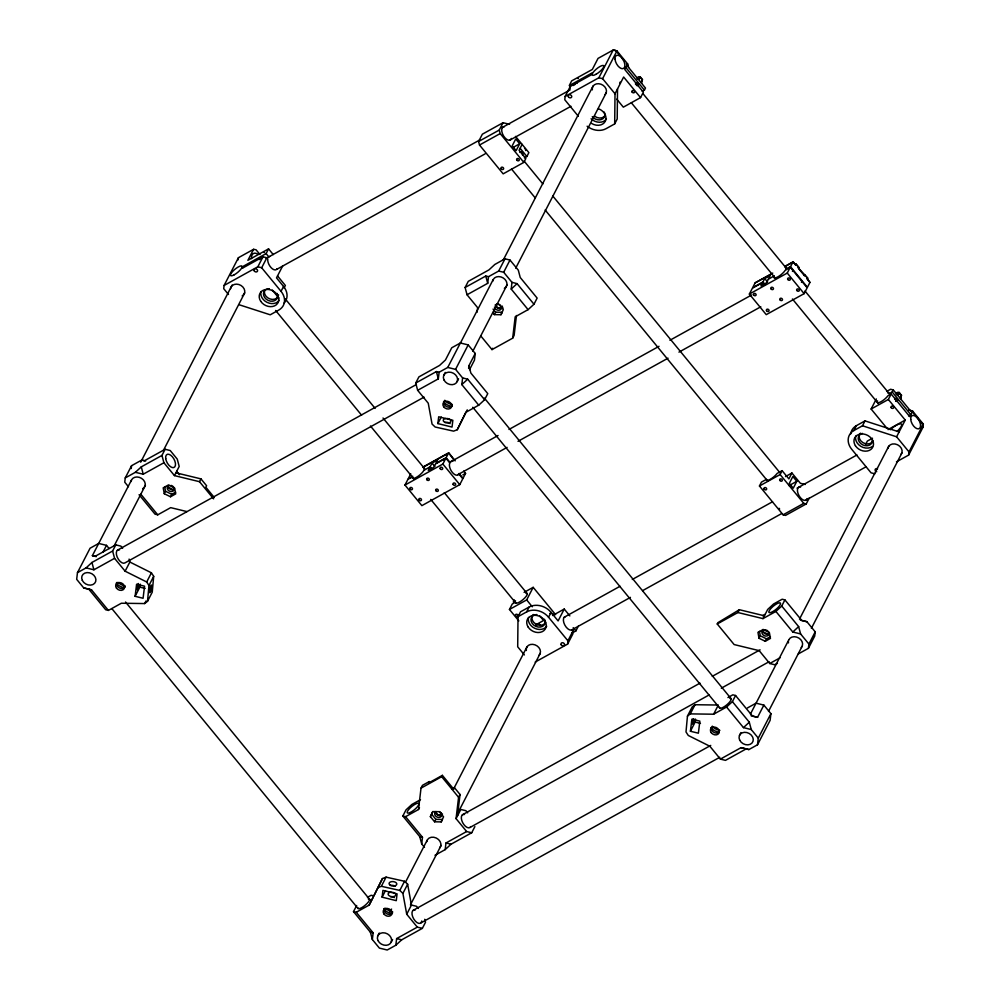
<?xml version="1.0" encoding="UTF-8"?>
<svg xmlns="http://www.w3.org/2000/svg" width="1000" height="1000" viewBox="0 0 1000 1000"><rect width="100%" height="100%" fill="white"/><g stroke="black" fill="none" stroke-linecap="round" stroke-linejoin="round"><path stroke-width="1.5" d="M569.862 615.913L564.237 609.05L558.112 620.925L551.075 612.35A16.188 13.012 27.3 0 0 529.163 607.025L520.55 611.788L518.025 616.675L517.7 646.8L524.375 654.925M587.125 126.225A16.188 13.012 27.3 0 0 606.075 128.675L614.688 123.9L615.013 93.775L623.65 77.025L640.55 97.613L623.325 107.163L616.75 99.15M617.525 88.9L617.2 119.025L614.688 123.9M109.15 548.562L106.512 545.35L98.688 543.45L90.075 548.225L77.463 572.663L76.675 579.338L83.713 587.913L88.8 589.175L105.688 609.75L108.4 610.413L121.35 603.237L144.675 603.562L147.513 601.312L148.963 585.5L153.688 576.337L151.412 572.812L129.85 562.038L129.075 559.1M153.688 576.337L152.25 592.15L147.513 601.312M687.45 716.137L690.288 713.888L713.612 714.212L718.337 705.037L695.025 704.725L692.175 706.963L687.45 716.137L686 731.938L688.275 735.462L709.837 746.237L720.4 759.112L725.487 760.362L746.15 748.913L748.888 749.55L757.5 744.788L770.125 720.337L770.913 713.662L763.863 705.088L756.038 703.188L747.425 707.962M642.225 91.337L644.412 90.125L645.475 88.05L628.587 67.475L627.65 63.95L616.95 50.912L613.2 50L598.038 58.4L592.35 69.425L571.675 80.875L569.237 85.612L591.975 73.012L590.925 75.05L570.25 86.5L565.1 96.475L564.8 99.763L578.35 116.275M570.05 88.688L570.25 86.5M535.2 662.05L567.612 644.1L567.913 640.8L573.062 630.812L572.137 629.688A7.4 3.875 61 0 1 564.725 624.888A7.4 3.875 61 0 1 565.413 616.663M573.062 630.812L572.762 634.113L567.612 644.1M424.487 847.337L421.725 843.988L422.475 837.25L405.575 816.675L402.837 816.025L406 809.887L411.887 804.45L420.5 799.675M465.112 287.488L468.275 281.35L488.938 269.9L494.825 264.462L504.988 258.825L509.988 260.038L518.3 270.163L520.237 277.5L537.137 298.087L533.975 304.225L528.1 309.637L511.213 289.062L511.95 282.325L503.688 272.262L498.675 271.05L488.512 276.675L485.775 276.038L465.112 287.488L467.038 294.775L477.625 307.675L477.088 312.25M145.638 461.025L141.725 460.075L131.562 465.7L125.25 477.925L124.75 482.2L128.438 486.7M131.225 468.55L131.562 465.7M259.988 254.55L256.075 249.8L253.588 249.3L238.425 257.7L224.088 285.462L223.713 288.675L228.487 294.475M238.175 259.837L238.425 257.7M424.75 919.287L425.525 922.225L422.362 928.35L401.7 939.812L395.825 945.225L387.212 950L379.387 948.1L372.35 939.525L373.137 932.85L356.238 912.262L353.5 911.625L356.662 905.487M415.725 383.025L418.9 376.9L439.562 365.438L445.45 360L451.75 347.775L460.363 343L468.188 344.9L475.225 353.475L468.925 365.7L470.863 373.05L487.762 393.625L484.6 399.762L478.725 405.175L461.825 384.6L462.612 377.925L455.575 369.35L447.75 367.45L439.137 372.225L436.4 371.575L415.725 383.025L417.65 390.312L428.25 403.212L432.062 424.062L435.15 427.013L453.612 431.138L457.262 429.738L467.25 409.862M468.612 368.375L468.925 365.7M405.575 816.675L418.5 809.513L421.012 788.15L422.463 785.337L429.35 781.525L428.6 782.987L442.375 775.35L453.638 789.075L454.387 787.613L460.025 794.475L457.512 815.825M475.225 353.475L474.45 360.15L469.538 369.663M474.875 826.625L471.7 832.763L466.65 831.538L456.062 818.637L458.575 797.288L460.025 794.475M480.737 335.887L492 349.613L512.675 338.162L515.188 316.8L528.1 309.637M516.462 315.512L514.125 335.35L512.675 338.162M757.5 744.788L758.288 738.112L770.913 713.662M798.288 653.938L808.4 648.325L808.9 644.05L815.212 631.838L806.9 621.712L800.375 620.125M815.212 631.838L814.7 636.1L808.4 648.325M896.462 461.838L908.612 455.1L909 451.9L923.325 424.125L912.625 411.1L908.775 410.125M908.612 455.1L922.95 427.337L923.325 424.125L922.062 423.713L911.363 410.675L910.175 410.5L893.288 389.925L890.575 389.263L886.688 391.413M437.875 423.587L438.688 416.788L452.85 420.288L452.038 427.075L437.875 423.587L441.262 417.038M382.113 897.163L382.925 890.375L397.088 893.863L396.275 900.662L382.113 897.163L385.487 890.612M135.113 596.312L136.588 584.25L144.562 586.188L143.075 598.263L135.113 596.312L139.838 587.15L140.213 584.125M417.65 390.312L438.325 378.862L439.137 372.225M395.825 945.225L396.637 938.587L417.312 927.138L422.362 928.35M467.038 294.775L487.7 283.325L488.512 276.675M435 855.263L445.163 849.625L445.975 842.987L466.65 831.538M690.4 731.263L691.888 719.188L699.85 721.137L698.375 733.2L690.4 731.263L695.138 722.087L695.5 719.075M796.237 264.125L798.975 267.45L798.7 268.337L807.725 278.1L807.513 279.062L809.95 282.4L807.425 287.3L790.525 266.712L793.05 261.825L795.738 265.1L796.237 264.125L795.125 263.975M641.3 82.15L642.412 79.388L640.037 76.812A2.775 2.225 27.3 0 0 638.075 77.013L637.112 78.875L638.162 79.138L639.45 78.812L640.413 76.95M638.375 78.587L637.712 78.65L639.45 78.812M899.475 392.537L898.512 394.4L897.225 394.725L896.188 394.475L897.15 392.6A2.775 2.225 27.3 0 1 899.1 392.4L901.488 395.312A2.775 2.225 27.3 0 1 900.525 396.725M492.663 312.562L494.35 314.625L500.95 314.713L503.312 309.662L499.087 304.513L496.45 304.475M430.375 816.65L432.738 811.6L439.325 811.688L443.55 816.838L441.188 821.9L434.6 821.8L430.375 816.65L432.812 811.675M457.262 429.738L465.812 412.337L478.725 405.175M356.238 912.262L369.15 905.113L382.438 878.55L386.075 877.138L404.538 881.275L407.638 884.225L411.45 905.075L406.725 914.237L417.312 927.138M382.438 878.55L373.888 895.938L371.163 895.275L367.463 897.312M122.625 548.263L120.875 546.112L115.775 544.888L95.113 556.337L92.375 555.675L131.425 480.163M140.7 462.175L232.113 285.075M253.588 249.3L247.887 260.325L268.562 248.875L273.25 254.587M103.012 552.137L106.512 545.35M224.088 285.462L257.85 266.762L263 256.788L266.837 257.775L267.762 258.9A7.4 3.875 61 0 0 271.225 267.787A7.4 3.875 61 0 0 277.137 268.675M114.025 546.112L145.45 485.225M163.3 450.637L244.713 292.9M77.463 572.663L86.075 567.888L91.938 562.475L112.613 551.025L115.775 544.888M125.25 477.925L135.35 472.325L141.275 466.875L161.95 455.425L165.113 449.288L170.212 450.525L177.25 459.1L179.2 466.438L174.462 475.613L199.5 481.688L213.588 498.85M263 256.788L242.338 268.238L243.388 266.2L266.112 253.6L268.562 248.875M239.075 304.725L270.225 314.8L278.837 310.025A16.188 13.012 27.3 0 0 281.038 291.337L261.675 267.762L266.837 257.775M164.275 493.725L163.2 487.837L168.375 484.975L174.613 488L175.7 493.888L170.525 496.763L164.275 493.725L165.538 491.287L164.737 486.863M148.963 585.5L146.688 581.987L125.125 571.2L129.85 562.038M282.638 266.025L276.512 277.887L283.55 286.462A16.188 13.012 27.3 0 1 284.137 303.012M170.525 496.763L171.788 494.312L175.662 492.163M281.038 291.337L283.55 286.462M284.062 287.987L285.363 285.475L277.55 275.95M146.688 581.987L151.412 572.812M199.5 481.688L200.963 478.888L175.912 472.8M144.675 603.562L146.025 600.938M522.125 144.388L519.075 150.287L525.837 158.525L523.837 162.4L503.162 173.85L479.513 145.037L478.575 141.512L482.362 134.188L503.038 122.725L509.562 124.3M478.575 141.512L499.25 130.062L503.038 122.725M519.675 143.8L516.138 150.638L512.2 145.838L515.737 139L519.675 143.8L513.212 147.375M524.375 157.887L526.875 156.5L528.875 152.625L515.55 136.387M447.75 367.45L460.363 343M443.825 375.188L445.25 372.413M460.25 343.363L493.1 279.713M503.1 260.338L593.075 86.013M498.675 271.05L504.988 258.825M565.1 96.475L598.862 77.763L613.2 50L616.95 50.912L602.612 78.675L615.013 93.775M503.688 272.262L509.988 260.038M455.575 369.35L468.188 344.9M457.137 381.637L458.562 378.862M472.85 351.2L507.125 284.788M515.7 268.175L606.4 92.463M455.238 460.812L448.663 452.812L446.15 457.7L435.812 463.425L437.575 460L432.062 463.062L428.275 470.387L433.787 467.337L435.562 463.913L445.887 458.188L449.837 462.987L449.462 464.188A7.4 3.875 61 0 0 452.325 472.388A7.4 3.875 61 0 0 458.175 474.787L458.85 473.963L462.788 478.775L459.762 484.637L421.875 505.637L404.975 485.05L408 479.188L412.612 477A7.4 2.075 -39.4 0 0 416.688 477.163A7.4 2.075 -39.4 0 0 423.85 470.412L430.175 466.725L432.05 469.012M410.775 473.812L408.25 478.7L412.713 476.225M494.35 314.625L495.613 312.175L502.212 312.275L500.95 314.713M492 349.613L492.7 348.263M404.975 485.05L442.863 464.05L445.887 458.188M640.55 97.613L643.363 92.15L624.788 69.513L627.65 63.95L626.388 63.525L628.587 67.475M463.688 471.1L465.562 473.387L463.038 478.288L459.1 473.475M518.837 620.9L509.45 609.475L512.275 604L515.562 602.188A7.4 2.075 -39.4 0 0 523.162 599.462A7.4 2.075 -39.4 0 0 525.913 593.3M514.388 599.913L513.312 601.975L515.513 600.763M369.15 905.113L373.212 897.25M418.5 809.513L419.462 807.638M509.45 609.475L526.675 599.925L533.175 587.337L555.625 614.688M377.7 887.712L381.35 886.3L386.075 877.138M518.025 616.675L526.638 611.9L529.163 607.025M421.012 788.15L441.675 776.7L442.375 775.35M434.6 821.8L435.863 819.362L442.45 819.45L441.188 821.9M406.725 914.237L402.9 893.388L399.812 890.438L404.538 881.275M377.825 935.812L379.25 933.05M390.163 911.775L391.562 909.062M405.675 881.85L427.1 840.337M439.95 815.438L441.375 812.675M453.525 789.15L527.075 646.637M402.9 893.388L407.638 884.225M567.913 640.8L548.55 617.225L551.075 612.35M391.138 942.262L392.562 939.5M410.425 904.9L441.125 845.413M458.975 810.825L540.388 653.088M456.062 818.637L460.788 809.475L465.887 810.7L467.65 812.85M768.363 279.175L774.312 275.875A7.4 2.075 -39.4 0 0 777.562 277.025A7.4 2.075 -39.4 0 0 785.138 270.413L790.275 267.2L807.175 287.787L804.137 293.65L766.25 314.65L749.362 294.062L752.387 288.2L762.725 282.475L764.6 284.762M772.75 273.075L755.163 282.825L752.638 287.712L762.975 281.988L764.737 278.562L770.25 275.512L766.462 282.838L760.95 285.9L762.725 282.475M571.862 633.162L575.875 630.938L578.312 626.2M749.362 294.062L787.25 273.062L790.275 267.2M804.887 274.65L804.388 275.637L798.475 268.425L798.975 267.45M807.725 278.1L807.212 279.075L809.95 282.4M809.362 497.837L806.213 503.95L785.55 515.4L783.1 514.812L759.45 486L761.45 482.125L766.45 479.35A7.4 2.075 -39.4 0 0 770.288 479.3A7.4 2.075 -39.4 0 0 777.1 473.45L782.113 470.662L788.875 478.9L791.912 473L800.362 483.288L805.263 484.475M759.45 486L780.113 474.55L782.113 470.662M777.412 663.337L774.825 664.762L769.737 663.512L759.188 650.65L734.137 644.562L717.237 623.975L717.938 622.638L739.362 609.712L764.4 615.8M796.787 481.325L793.263 488.175L789.312 483.375L792.85 476.525L796.787 481.325L789.038 485.625M717.237 623.975L737.913 612.525L739.362 609.712M690.288 713.888L695.025 704.725M874.862 473.812L871.038 472.812L851.675 449.225A16.188 13.012 27.3 0 1 853.875 430.538L856.388 425.662L865 420.887L899.125 431.925M737.913 612.525L762.95 618.612L767.688 609.45L773.562 604L782.175 599.225L784.912 599.9L801.8 620.475L806.9 621.712M853.875 430.538L862.487 425.775L865 420.887M887.087 428.462L871.125 409.025L876.325 398.95M759.025 638.25L757.95 632.362L763.125 629.5L769.362 632.525L770.45 638.413L765.275 641.287L759.025 638.25L760.288 635.812L759.488 631.388M713.612 714.212L726.562 707.025L732.4 701.637L735.562 695.5L732.837 694.825L727.913 697.55M762.95 618.612L775.9 611.438L781.737 606.038L784.912 599.9M871.125 409.025L888.35 399.475L891.175 394.012L909.762 416.65L912.625 411.1L910.175 410.5M887.588 392.863A7.4 2.075 -39.4 0 1 888.925 393.812L892.212 391.987L893.288 389.925M865.8 444.075L867.362 441.062L872.525 438.2M765.275 641.287L766.538 638.837L770.413 636.688M900.512 396.838L900.6 398.837L901.475 394.975M739.5 735.362L740.925 732.6M750.438 714.05L788.775 639.9M799.488 619.138L888.763 446.188M909 451.9L896.6 436.8L905.25 420.062L888.35 399.475M735.562 695.5L752.463 716.075L757.562 717.312L763.863 705.088M768.525 711.375L802.087 646.35M811.375 628.362L902.075 452.638M573.45 85.5L573.663 85.175A1.85 1.487 27 0 1 574.375 84.775M775.9 611.438L792.8 632.013L798.637 626.613L781.737 606.038M726.562 707.025L743.462 727.613L749.3 722.212L732.4 701.637M511.213 289.062L517.075 283.637L533.975 304.225M461.825 384.6L467.7 379.188L484.6 399.762M445.163 849.625L451.037 844.212L471.7 832.763M266.225 258.312L480.262 139.688M502.038 127.613L570.112 89.887M479.513 145.037L500.175 133.588L499.25 130.062M276.887 269.275L485.188 153.825M509.7 140.238L570.962 106.287M165.113 449.288L144.45 460.737L141.725 460.075M135.35 472.325L143.238 474.2L163.9 462.75L161.95 455.425M139.075 494.725L155.037 514.163L157.738 514.825L170.688 507.638L186.9 511.575M117.413 550.2L416.438 384.487M86.075 567.888L93.9 569.8L114.562 558.337L112.613 551.025M424.087 397.113L125.062 562.837A7.4 3.875 61 0 1 117.238 557.163A7.4 3.875 61 0 1 119.475 549.875M784.938 266.325L793.05 261.825L795.738 265.1M422.95 467.062L448.663 452.812L454.275 460.487M772.2 273.675L755.163 282.825M785.475 266.325L793.425 261.913M423.15 467.25L447.025 454.012M790.525 266.712L785.925 268.9A7.4 2.075 -39.4 0 0 785.15 267.475M450.35 461.962L498.075 435.5M508.988 429.45L659.013 346.312M669.925 340.262L751.762 294.913M458 474.588L507.1 447.375M518.013 441.325L668.037 358.175M678.95 352.137L760.788 306.788M462.863 474.888L465.562 473.387M524.1 592.362L533.175 587.337M891.175 394.012L887.887 395.838A7.4 2.075 -39.4 0 1 880.362 402.05A7.4 2.075 -39.4 0 1 877.575 400.825M785.462 476.575L791.912 473M908.612 415.85L910.8 414.625L892.212 391.987M535.812 624.8L543.562 620.513L539.812 615.938M552.612 615.5L564.237 609.05M888.025 429.613L905.25 420.062M564.237 617.2L620.062 586.263M632.312 579.462L772.537 501.75M797.05 488.162L856.95 454.963M571.9 629.825L630.438 597.375M642.688 590.588L781.562 513.625M806.075 500.037L865.975 466.838M783.1 514.812L803.763 503.363L806.213 503.95M762.65 615.725L765.163 614.338M451.887 789L454.387 787.613M458.062 810.987L460.788 809.475M462.413 814.8L700 683.138M712.288 676.325L760.075 649.837M470.075 827.425L709.025 695M721.312 688.188L769.1 661.712M769.737 663.512L780.075 657.788M413.088 910.387L710.738 745.425M420.737 923.012L719.762 757.288M720.4 759.112L741.062 747.65L748.888 749.55M638.162 79.138L639.075 78.675M898.138 394.263L897.225 394.725L898.512 394.4M260.587 258.85L260.238 258.888A1.85 1.487 27 0 0 259.3 259.6M896.775 394.237L897.45 394.175M503.1 307.975L497.825 307.9L495.288 304.812M442.025 815.138L438.075 815.075L435.538 811.988M381.35 886.3L399.812 890.438M402.837 816.025L419.738 836.612L422.475 837.25M353.5 911.625L370.387 932.2L373.137 932.85M445.975 842.987L451.037 844.212M411.45 905.075L416.55 906.3L418.312 908.45M396.637 938.587L401.7 939.812M598.862 77.763L602.612 78.675M92.375 555.675L96.287 556.625M751.038 715.725L757.562 717.312M695.138 722.087L700.45 723.388M139.838 587.15L145.15 588.438M88.8 589.175L91.5 589.837L108.4 610.413M792.8 632.013L800.588 633.938L808.9 644.05M743.462 727.613L751.25 729.538L758.288 738.112M83.713 587.913L91.5 589.837M462.612 377.925L467.7 379.188M741.062 747.65L746.15 748.913M511.95 282.325L517.075 283.637M257.85 266.762L261.675 267.762M862.487 425.775L896.6 436.8M762.5 631.538L768.737 634.562M760.288 635.812L766.538 638.837M167.75 487.013L173.988 490.037M165.538 491.287L171.788 494.312M424.212 470.025L424.1 469.913A7.4 2.075 -39.4 0 0 423.55 468.013M615.688 50.5L618.612 54.05M621.525 57.6L623.475 59.975M625.825 67.487L644.412 90.125M642.938 93.588L786.213 268.113M804.975 290.988L888.962 393.3M787.25 273.062L804.137 293.65M631.375 102.8L775.625 278.525M792.425 298.988L878.388 403.7M764.737 278.562L767.55 281.988M762.975 281.988L764.85 284.275M520.125 148.262L526.875 156.5M524.087 161.05L542.875 183.938M552.762 195.987L780.212 473.05M780.113 474.55L803.763 503.363M500.175 133.588L523.837 162.4M511.538 169.05L535.262 197.963M545.15 210L767.663 481.05M493.075 309.088L495.613 312.175M484.35 398.062L731.162 698.725M472.788 407.262L719.6 707.925M446.15 457.7L450.087 462.5L450.763 461.675A7.4 3.875 61 0 1 452.837 461.35M442.863 464.05L459.762 484.637M266.112 253.6L268.8 256.875A7.4 3.875 61 0 1 269.738 256.488M573.188 627.663L575.875 630.938M432.062 463.062L434.875 466.488M285.212 298.85L375.125 408.387M383.025 418.013L424.525 468.562M444.288 492.638L527.288 593.737M272.3 290.05L278.863 298.062M526.675 599.925L532.3 606.788M275.625 310.462L361.587 415.175M370.475 426.012L413.95 478.963M430.75 499.425L515.725 602.938M200.963 478.888L206.588 485.737L205.837 487.212L214.275 497.5M441.675 776.7L458.575 797.288M176.675 471.325L179.488 474.762M163.9 462.75L174.462 475.613M431.637 814.212L435.863 819.362M140.85 494.237L157.738 514.825M114.562 558.337L125.125 571.2M125.525 602L370.562 900.487M111.988 608.787L358.013 908.487M803.913 274.675L804.388 275.637M419.738 836.612L421.725 843.988M798.637 626.613L800.588 633.938M749.3 722.212L751.25 729.538M370.387 932.2L372.35 939.525M141.275 466.875L143.238 474.2M91.938 562.475L93.9 569.8M485.775 276.038L487.7 283.325M436.4 371.575L438.325 378.862M922.362 424.925L922.95 427.337M641.462 81.587L641.538 83.25L641.45 81.25M642.412 79.388L642.425 79.725A2.775 2.225 27.3 0 1 641.462 81.137M729.887 698.413A7.4 2.075 -39.4 0 1 727.125 704.562A7.4 2.075 -39.4 0 1 719.538 707.288M421.788 920.987A7.4 3.875 61 0 1 413.8 919.062A7.4 3.875 61 0 1 415.15 910.05M470.75 826.6A7.4 3.875 61 0 1 462.663 822.625A7.4 3.875 61 0 1 464.487 814.475M426.737 841.725A7.4 5.95 27.3 0 1 436.337 838.05A7.4 5.95 27.3 0 1 439.6 847.95M442.5 814.075A3.7 2.975 27.3 0 1 438.363 815.35A3.7 2.975 27.3 0 1 435.625 811.612M440.988 812.775A3.7 2.975 27.3 0 1 440.475 817.05A3.7 2.975 27.3 0 1 435.475 815.825A3.7 2.975 27.3 0 1 435.975 811.55M439.487 811.6A3.7 2.975 27.3 0 1 440.3 812.113M131.062 481.538A7.4 5.95 27.3 0 1 141.512 478.338A7.4 5.95 27.3 0 1 142.65 488.75M171.062 485.4A3.7 2.975 27.3 0 1 173.912 490.262A3.7 2.975 27.3 0 1 168.162 490.175A3.7 2.975 27.3 0 1 169.25 485.375M174.55 488.837A3.7 2.975 27.3 0 1 170.4 489.288A3.7 2.975 27.3 0 1 168.113 485.725M788.475 642.9A7.4 5.95 27.3 0 1 788.413 641.275M788.838 639.775A7.4 5.95 27.3 0 1 798.863 638.075A7.4 5.95 27.3 0 1 801.275 647.513M769.3 633.362A3.7 2.975 27.3 0 1 764.725 633.575A3.7 2.975 27.3 0 1 763.075 629.5M768.213 631.413A3.7 2.975 27.3 0 1 766.925 635.988A3.7 2.975 27.3 0 1 761.95 632.9A3.7 2.975 27.3 0 1 765.812 629.925M766.725 630.25A3.7 2.975 27.3 0 1 767.537 630.763M492.775 281.15A7.4 5.95 27.3 0 1 503.225 277.95A7.4 5.95 27.3 0 1 504.363 288.363M499.237 304.425A3.7 2.975 27.3 0 1 500.238 309.862A3.7 2.975 27.3 0 1 494.462 307.075M496.512 304.075A3.7 2.975 27.3 0 1 498.338 304.1M502.463 306.15A3.7 2.975 27.3 0 1 499.038 308.4A3.7 2.975 27.3 0 1 495.412 305.238M368.2 898.85A7.4 2.075 -39.4 0 1 365.45 905.013A7.4 2.075 -39.4 0 1 357.85 907.738M391.925 913.438A9.25 7.438 27.3 0 1 383.837 908.962M392.612 912.75A4.625 3.713 27.3 0 1 386.712 913.725A4.625 3.713 27.3 0 1 384.525 908.263M392.638 911.712A10.175 8.175 27.3 0 1 385.637 908.312M393.025 892.375A3.887 2.212 7 0 1 394.888 896.125A3.887 2.212 7 0 1 388.438 895.05A3.887 2.212 7 0 1 392.038 892.212M390.613 896.787A3.887 2.2 5.2 0 1 394.338 897.625M390.712 885.487A3.887 2.212 7 0 1 395.375 886.275M719.15 732.087A9.25 7.438 27.3 0 1 711.062 727.6M719.225 732.15A4.625 3.713 27.3 0 1 712.962 731.688A4.625 3.713 27.3 0 1 712.375 726.15M719.875 730.362A10.175 8.175 27.3 0 1 712.862 726.95M694.463 719.287A3.887 0.663 -76.2 0 1 692.575 724.212A3.887 0.663 -76.2 0 1 693.337 718.737M451.637 406.213A9.25 7.438 27.3 0 1 443.55 401.725M452.325 405.513A4.625 3.713 27.3 0 1 446.975 406.763A4.625 3.713 27.3 0 1 443.9 401.938M444.237 401.025A4.625 3.713 27.3 0 1 444.862 400.275M452.35 404.475A10.175 8.175 27.3 0 1 445.35 401.075M444.862 422.45A3.887 2.2 5.2 0 1 450.138 423.625M447.163 418.475A3.887 2.212 7 0 1 450.575 421.95A3.887 2.212 7 0 1 444.1 421.85A3.887 2.212 7 0 1 446.163 418.45M124.4 587.562A9.25 7.438 27.3 0 1 116.312 583.075M125.1 586.875A4.625 3.713 27.3 0 1 119.2 587.85A4.625 3.713 27.3 0 1 117.013 582.388M125.125 585.837A10.175 8.175 27.3 0 1 118.112 582.425M139.1 584.888A3.887 0.663 -76.2 0 1 137.15 589.738A3.887 0.663 -76.2 0 1 138.275 583.513M524.55 148.25A2.775 2.225 27.3 0 1 525.65 150.538M519.875 152.4A1.85 1.487 27.3 0 1 522.438 154.9M522.312 152.387A1.85 1.487 27.3 0 1 521.112 151.637M807.075 498.6A7.4 3.875 61 0 1 798.988 495.613A7.4 3.875 61 0 1 800.588 487.025M779.663 509.038A7.4 3.875 61 0 1 779.087 508.288M511.375 138.425A7.4 3.875 61 0 1 503.525 135.863A7.4 3.875 61 0 1 504.3 126.762M443.938 460.487A1.85 1.487 27.3 0 1 444.387 460.438M446.037 455.337A1.85 1.487 27.3 0 1 446.575 454.775M796.213 264.862A2.775 2.225 27.3 0 1 797.925 267.525M805.225 275.837A2.775 2.225 27.3 0 1 806.938 278.512M801.425 282.213A1.85 1.487 27.3 0 1 801.875 282.375M792.412 271.238A1.85 1.487 27.3 0 1 792.875 271.4M279.175 300.35A10.175 8.175 27.3 0 1 267.075 302.375A10.175 8.175 27.3 0 1 261.038 291.525M277.05 293.438A7.4 5.95 27.3 0 1 272.913 301.175A7.4 5.95 27.3 0 1 263.663 295.413A7.4 5.95 27.3 0 1 269.413 288.688M260.688 258.35A1.388 1.113 27.3 0 1 262.787 257.55M230.6 288.7A7.4 5.95 27.3 0 1 241.05 285.5A7.4 5.95 27.3 0 1 242.188 295.9M278.575 294.875A7.4 5.95 27.3 0 1 269.862 298.913A7.4 5.95 27.3 0 1 264.837 289.925M263.9 252.5A1.388 1.113 27.3 0 1 264.575 252.512M251.525 258.575A10.175 5.337 61 0 1 257.587 253.988M898.575 393.25A1.663 1.338 27.3 0 1 900.3 394.312M850.75 433.913A16.188 13.012 27.3 0 1 856.388 425.662M872.425 446.438A10.175 8.175 27.3 0 1 860.662 446.25A10.175 8.175 27.3 0 1 855.788 436.05M872.337 439.588A7.4 5.95 27.3 0 1 867.062 445.763A7.4 5.95 27.3 0 1 858.587 440.487A7.4 5.95 27.3 0 1 862.387 433.4M887.95 448.438A7.4 5.95 27.3 0 1 897.55 444.762A7.4 5.95 27.3 0 1 900.812 454.663M872.9 440.9A7.4 5.95 27.3 0 1 862.875 442.6A7.4 5.95 27.3 0 1 860.462 433.162M895.638 400.775A1.388 1.113 27.3 0 1 896.375 401.5M894.613 399.375A1.663 1.338 27.3 0 1 896.5 398.438A1.663 1.338 27.3 0 1 897.75 400.375A1.663 1.338 27.3 0 1 895.638 400.975M876.725 471.7A1.85 1.487 27.3 0 1 875.163 469.562A1.85 1.487 27.3 0 1 877.525 468.837M890.275 429.75A10.175 2.862 -39.4 0 1 900.987 423.8A10.175 2.862 -39.4 0 1 897.062 431.413M526.638 611.9A16.188 13.012 27.3 0 1 548.55 617.225M546.712 626.2A10.175 8.175 27.3 0 1 534.625 628.263A10.175 8.175 27.3 0 1 528.538 617.438M544.562 619.312A7.4 5.95 27.3 0 1 540.425 627.05A7.4 5.95 27.3 0 1 531.175 621.3A7.4 5.95 27.3 0 1 536.925 614.562M526.325 650.5A7.4 5.95 27.3 0 1 534.987 644.837A7.4 5.95 27.3 0 1 539.138 655.113M545.675 622.25A7.4 5.95 27.3 0 1 535.65 623.95A7.4 5.95 27.3 0 1 533.237 614.513M536.638 624.738A10.175 2.862 -39.4 0 1 540.025 625.575M549.975 613.375A10.175 5.337 61 0 1 553.263 614.175M640.337 77.862A1.663 1.338 27.3 0 1 641.012 78.388M598.438 108.737A10.175 8.175 27.3 0 1 605.375 121.088A10.175 8.175 27.3 0 1 591.6 123.45M606.425 118.963A10.175 8.175 27.3 0 1 591.1 118.775M604.275 112.088A7.4 5.95 27.3 0 1 601.538 119.45A7.4 5.95 27.3 0 1 592.275 116.662M574.938 84.55A1.388 1.113 27.3 0 1 576.938 83.45M592.337 89.875A7.4 5.95 27.3 0 1 600.988 84.213A7.4 5.95 27.3 0 1 605.138 94.488M605.388 115.013A7.4 5.95 27.3 0 1 594.575 116.163M635.675 84.513A1.663 1.338 27.3 0 1 636.613 82.775A1.663 1.338 27.3 0 1 638.688 84.075A1.663 1.338 27.3 0 1 637.4 85.588M636.975 85.538A1.663 1.338 27.3 0 1 636.575 85.388M577.75 78.513A1.388 1.113 27.3 0 1 578.387 78.362M620.112 82.1A10.175 2.862 -39.4 0 1 619.65 83.35M82.312 580.388A7.4 5.95 27.3 0 0 94.588 583.362A7.4 5.95 27.3 0 0 89.513 572.812A7.4 5.95 27.3 0 0 82.312 580.388M739.675 740.125A7.4 5.95 27.3 0 0 751.938 743.1A7.4 5.95 27.3 0 0 746.875 732.55A7.4 5.95 27.3 0 0 739.675 740.125M377.987 940.562A7.4 5.95 27.3 0 0 390.262 943.55A7.4 5.95 27.3 0 0 385.188 933A7.4 5.95 27.3 0 0 377.987 940.562M443.988 379.938A7.4 5.95 27.3 0 0 456.262 382.925A7.4 5.95 27.3 0 0 451.2 372.375A7.4 5.95 27.3 0 0 443.988 379.938M410 812.6A7.4 2.075 -39.4 0 0 418.9 804.025A7.4 2.075 -39.4 0 0 410.188 807.925A7.4 2.075 -39.4 0 0 410 812.6M165.712 458.575A7.4 3.875 61 0 0 173.738 467.575A7.4 3.875 61 0 0 172.262 456.637A7.4 3.875 61 0 0 165.712 458.575M772.7 611.65A7.4 2.075 -39.4 0 0 780.5 603.138A7.4 2.075 -39.4 0 0 770.95 608.425A7.4 2.075 -39.4 0 0 772.7 611.65M384 914.013A4.625 3.713 27.3 0 0 391.662 914.587A4.625 3.713 27.3 0 0 387.212 908.425A4.625 3.713 27.3 0 0 384 914.013M390.163 885.15A3.887 2.2 5.2 0 0 396.662 884.625A3.887 2.2 5.2 0 0 392 881.587A3.887 2.2 5.2 0 0 390.163 885.15M711.225 732.65A4.625 3.713 27.3 0 0 718.9 733.225A4.625 3.713 27.3 0 0 714.438 727.075A4.625 3.713 27.3 0 0 711.225 732.65M443.713 406.775A4.625 3.713 27.3 0 0 451.388 407.35A4.625 3.713 27.3 0 0 446.925 401.2A4.625 3.713 27.3 0 0 443.713 406.775M116.475 588.138A4.625 3.713 27.3 0 0 124.15 588.7A4.625 3.713 27.3 0 0 119.688 582.55A4.625 3.713 27.3 0 0 116.475 588.138M150.6 591.375A3.887 0.712 -77.4 0 0 151.562 585.112A3.887 0.712 -77.4 0 0 149.65 589.987A3.887 0.712 -77.4 0 0 150.6 591.375M779.775 480.337A1.388 1.113 27.3 0 0 782.075 480.9A1.388 1.113 27.3 0 0 781.125 478.913A1.388 1.113 27.3 0 0 779.775 480.337M764.112 489.012A1.388 1.113 27.3 0 0 766.413 489.575A1.388 1.113 27.3 0 0 765.462 487.6A1.388 1.113 27.3 0 0 764.112 489.012M516.737 159.963A1.388 1.113 27.3 0 0 519.038 160.512A1.388 1.113 27.3 0 0 518.088 158.537A1.388 1.113 27.3 0 0 516.737 159.963M501.075 168.637A1.388 1.113 27.3 0 0 503.375 169.2A1.388 1.113 27.3 0 0 502.425 167.213A1.388 1.113 27.3 0 0 501.075 168.637M426.763 479.575A1.388 1.113 27.3 0 0 429.062 480.138A1.388 1.113 27.3 0 0 428.113 478.162A1.388 1.113 27.3 0 0 426.763 479.575M435.775 490.55A1.388 1.113 27.3 0 0 438.075 491.112A1.388 1.113 27.3 0 0 437.125 489.137A1.388 1.113 27.3 0 0 435.775 490.55M409.925 488.913A1.388 1.113 27.3 0 0 412.225 489.462A1.388 1.113 27.3 0 0 411.275 487.488A1.388 1.113 27.3 0 0 409.925 488.913M418.938 499.888A1.388 1.113 27.3 0 0 421.238 500.438A1.388 1.113 27.3 0 0 420.288 498.462A1.388 1.113 27.3 0 0 418.938 499.888M453.125 484.438A1.388 1.113 27.3 0 0 455.425 484.988A1.388 1.113 27.3 0 0 454.475 483.013A1.388 1.113 27.3 0 0 453.125 484.438M440.175 468.65A1.388 1.113 27.3 0 0 442.475 469.212A1.388 1.113 27.3 0 0 441.525 467.238A1.388 1.113 27.3 0 0 440.175 468.65M770.913 288.725A1.388 1.113 27.3 0 0 773.213 289.288A1.388 1.113 27.3 0 0 772.262 287.3A1.388 1.113 27.3 0 0 770.913 288.725M779.925 299.7A1.388 1.113 27.3 0 0 782.225 300.262A1.388 1.113 27.3 0 0 781.275 298.275A1.388 1.113 27.3 0 0 779.925 299.7M787.738 279.387A1.388 1.113 27.3 0 0 790.037 279.95A1.388 1.113 27.3 0 0 789.087 277.975A1.388 1.113 27.3 0 0 787.738 279.387M796.75 290.375A1.388 1.113 27.3 0 0 799.05 290.925A1.388 1.113 27.3 0 0 798.1 288.95A1.388 1.113 27.3 0 0 796.75 290.375M766.513 310.625A1.388 1.113 27.3 0 0 768.812 311.188A1.388 1.113 27.3 0 0 767.862 309.2A1.388 1.113 27.3 0 0 766.513 310.625M753.562 294.85A1.388 1.113 27.3 0 0 755.863 295.4A1.388 1.113 27.3 0 0 754.912 293.425A1.388 1.113 27.3 0 0 753.562 294.85M234.3 274.75A7.4 2.075 -39.4 0 0 242.1 266.238A7.4 2.075 -39.4 0 0 232.55 271.525A7.4 2.075 -39.4 0 0 234.3 274.75M260.65 301.188A10.175 8.175 27.3 0 0 277.6 303.4A10.175 8.175 27.3 0 0 268.7 289.488A10.175 8.175 27.3 0 0 260.65 301.188M254.188 270.763A1.85 1.487 27.3 0 0 257.262 271.512A1.85 1.487 27.3 0 0 255.987 268.875A1.85 1.487 27.3 0 0 254.188 270.763M910.725 419.363A7.4 3.875 61 0 0 918.525 428.862A7.4 3.875 61 0 0 917.65 418.25A7.4 3.875 61 0 0 910.725 419.363M855.4 445.712A10.175 8.175 27.3 0 0 872.35 447.925A10.175 8.175 27.3 0 0 863.45 434.012A10.175 8.175 27.3 0 0 855.4 445.712M891.125 407.537A1.388 1.113 27.3 0 0 893.425 408.1A1.388 1.113 27.3 0 0 892.475 406.125A1.388 1.113 27.3 0 0 891.125 407.537M528.188 627.1A10.175 8.175 27.3 0 0 545.125 629.25A10.175 8.175 27.3 0 0 536.175 615.363A10.175 8.175 27.3 0 0 528.188 627.1M561.138 644.675A1.85 1.487 27.3 0 0 564.2 645.413A1.85 1.487 27.3 0 0 562.938 642.775A1.85 1.487 27.3 0 0 561.138 644.675M515.513 615.712A1.388 1.113 27.3 0 0 517.812 616.263A1.388 1.113 27.3 0 0 516.862 614.288A1.388 1.113 27.3 0 0 515.513 615.712M595.975 74.312A7.4 2.075 -39.4 0 0 603.775 65.8A7.4 2.075 -39.4 0 0 594.225 71.087A7.4 2.075 -39.4 0 0 595.975 74.312M615.037 59.175A7.4 3.875 61 0 0 622.85 68.688A7.4 3.875 61 0 0 621.975 58.062A7.4 3.875 61 0 0 615.037 59.175M568.337 96.662A1.85 1.487 27.3 0 0 571.4 97.413A1.85 1.487 27.3 0 0 570.138 94.775A1.85 1.487 27.3 0 0 568.337 96.662M632.05 91.95A1.388 1.113 27.3 0 0 634.35 92.513A1.388 1.113 27.3 0 0 633.4 90.525A1.388 1.113 27.3 0 0 632.05 91.95"/></g></svg>
